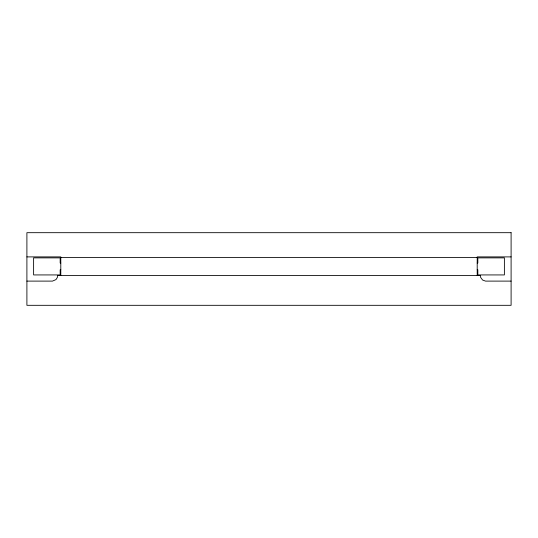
<?xml version="1.0" encoding="UTF-8"?>
<svg xmlns="http://www.w3.org/2000/svg" width="538" height="538" viewBox="0 0 538 538"><rect width="100%" height="100%" fill="white"/><g stroke="black" fill="none" stroke-linecap="round" stroke-linejoin="round"><path stroke-width="0.81" d="M26.9 256.895L60.794 256.895L60.794 275.422M511.1 256.895L477.206 256.895L477.206 275.422M60.794 257.413L477.206 257.413M60.794 262.974L60.175 262.974L60.175 257.877L33.612 257.877L33.612 274.931L60.175 274.931L60.175 269.834L60.794 269.834M477.206 262.974L477.825 262.974L477.825 257.877L504.388 257.877L504.388 274.931L477.825 274.931L477.825 269.834L477.206 269.834M26.9 281.105L52.495 281.105L55.979 279.592L57.405 277.326A3.779 3.779 0 0 0 57.384 275.422L480.616 275.422A3.779 3.779 0 0 0 480.595 277.326L482.599 280.036L485.505 281.105L511.1 281.105M511.1 232.685L26.9 232.685L26.9 305.315L511.1 305.315L511.1 232.685"/></g></svg>
